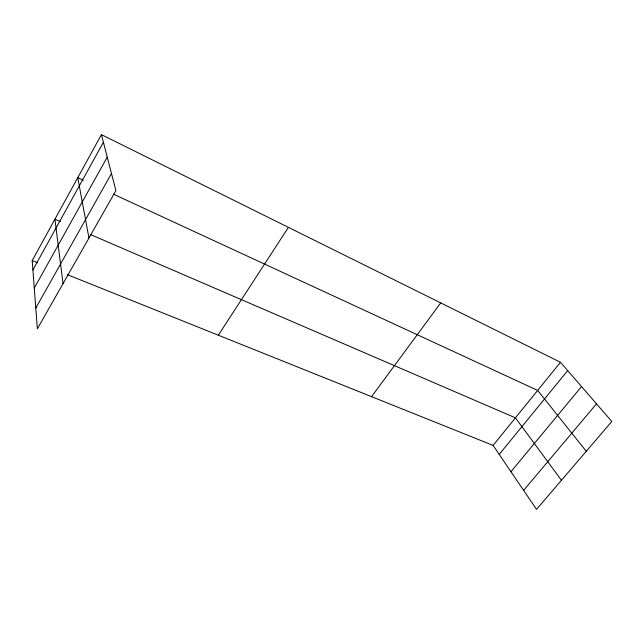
<?xml version="1.0" encoding="UTF-8"?>
<svg xmlns="http://www.w3.org/2000/svg" width="644" height="644" viewBox="0 0 644 644"><rect width="100%" height="100%" fill="white"/><g stroke="black" fill="none" stroke-linecap="round" stroke-linejoin="round"><path stroke-width="0.97" d="M101.422 134.628L115.912 190.616L37.36 328.794L32.2 260.562L101.422 134.628L560.473 362.29L611.8 421.474L536.533 509.372L493.095 445.398L67.25 274.618M32.908 269.908L103.394 142.26M34.277 288.069L107.242 157.12M35.79 308.049L111.484 173.518M218.332 335.202L288.415 227.372M371.564 396.656L440.721 302.905M493.095 445.398L560.473 362.29M499.221 454.414L567.686 370.606M510.958 471.698L581.532 386.577M523.628 490.366L596.513 403.844M32.2 260.562L37.73 262.776M60.383 221.568L54.925 219.21L63.04 283.626M90.377 234.505L515.433 417.843L561.439 480.287M83.237 180.191L77.771 177.663L88.953 238.038M113.32 194.11L537.668 390.417L586.273 451.283"/></g></svg>
